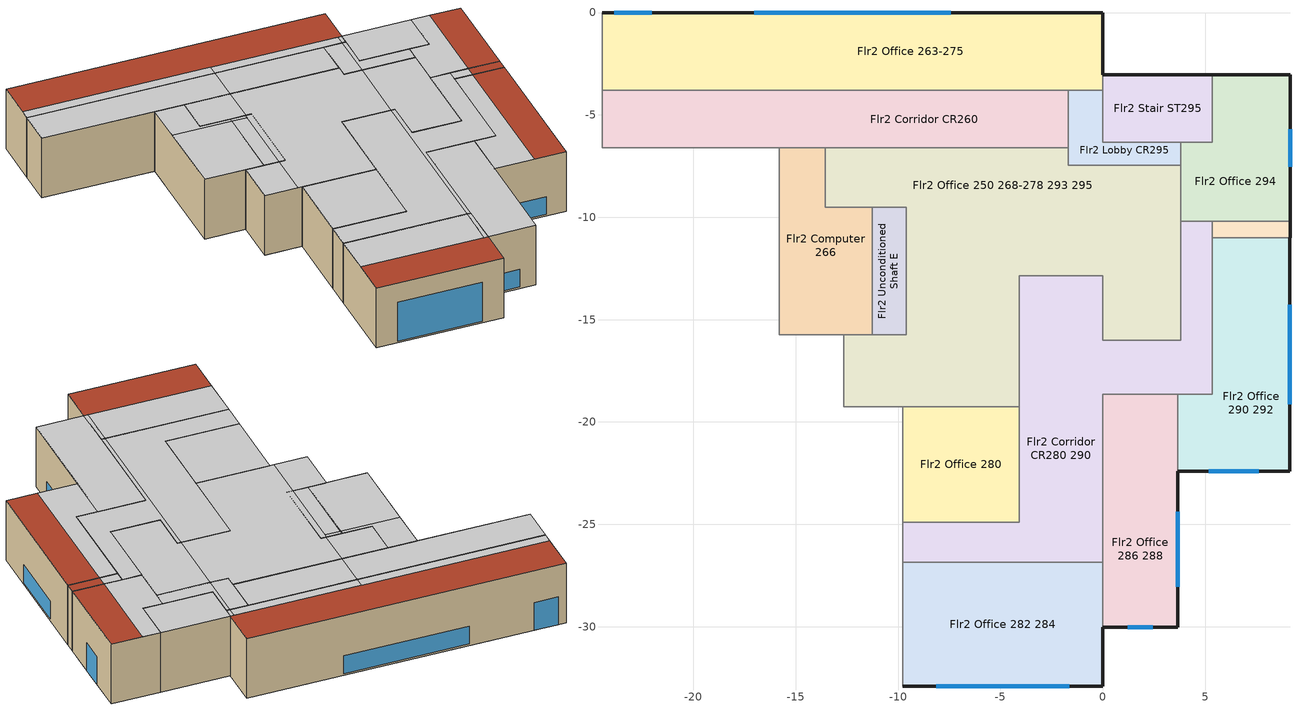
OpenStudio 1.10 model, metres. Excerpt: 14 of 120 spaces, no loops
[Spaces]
Flr2 Office 282 284
 floor to Flr1 Dining 150: 0,-26.85 0,-32.92 -9.77,-32.92 -9.77,-26.85 z5.18
 wall outside: -9.77,-32.92 0,-32.92 0,-30.02 z5.18:10.31
 wall to Flr2 Corridor CR280 290: 0,-26.85 -9.77,-26.85 z5.18:10.31
 wall to Flr2 Office 286 288: 0,-30.02 0,-26.85 z5.18:10.31
 wall to Flr2 Lounge Perimeter 250CD: -9.77,-26.85 -9.77,-32.92 z5.18:10.31
 window: -8.14,-32.92 -1.64,-32.92 z5.33:8.69
 ceiling to Flr3 Unconditioned E: 0,-30.02 0,-26.85 -0.28,-26.85 -0.28,-30.02 z10.31
 ceiling to Flr3 MechRoom E: -0.28,-30.02 -0.28,-26.85 -9.77,-26.85 -9.77,-30.02 z10.31
 roof outside: 0,-32.92 0,-30.02 -9.77,-30.02 -9.77,-32.92 z10.31
Flr2 Office 286 288
 floor to Flr1 Hydrotherapy 186: 3.66,-18.64 3.66,-22.4 0,-22.4 0,-18.64 z5.18
 floor to Flr1 Storage 180: 3.66,-22.4 3.66,-30.02 0,-30.02 0,-22.4 z5.18
 wall outside: 0,-30.02 3.66,-30.02 3.66,-22.4 z5.18:10.31
 wall to Flr2 Corridor CR280 290: 3.66,-18.64 0,-18.64 0,-26.85 z5.18:10.31
 wall to Flr2 Office 290 292: 3.66,-22.4 3.66,-18.64 z5.18:10.31
 window: 1.22,-30.02 2.44,-30.02 / 3.66,-28.04 3.66,-24.38 z5.33:6.86
 ceiling to Flr3 Unconditioned E: 3.66,-30.02 3.66,-18.64 0,-18.64 0,-30.02 z10.31
Flr2 Corridor CR280 290
 floor to Flr1 Hydrotherapy 186: 5.33,-15.74 5.33,-18.64 0,-18.64 0,-16 3.81,-16 3.81,-15.74 z5.18
 floor to Flr1 Dining 150: 0,-15.74 0,-26.85 -9.77,-26.85 -9.77,-24.9 -4.09,-24.9 -4.09,-15.74 z5.18
 floor to Flr1 Storage 181: 0,-12.86 0,-15.74 -4.09,-15.74 -4.09,-12.86 z5.18
 floor to Flr1 Treatment 170 177A 185: 5.33,-10.18 5.33,-15.74 3.81,-15.74 3.81,-10.18 z5.18
 wall to Flr2 Office 290 292: 3.66,-18.64 5.33,-18.64 5.33,-11.01 z5.18:10.31
 wall to Flr2 Lounge Core 250CD: -9.77,-24.9 -9.77,-26.85 z5.18:10.31
 wall to Flr2 Office 280: -4.09,-19.25 -4.09,-24.9 -9.77,-24.9 z5.18:10.31
 wall to Flr2 Office 250 268-278 293 295: 3.81,-10.18 3.81,-16 0,-16 0,-12.86 -4.09,-12.86 -4.09,-19.25 z5.18:10.31
 wall to Flr2 Office 294: 5.33,-10.18 3.81,-10.18 z5.18:10.31
 wall to Flr2 Unconditioned Shaft NE: 5.33,-11.01 5.33,-10.18 z5.18:10.31
 ceiling to Flr3 Unconditioned E: 0,-26.85 0,-18.64 5.33,-18.64 5.33,-10.18 3.81,-10.18 3.81,-16 0,-16 0,-12.86 -0.28,-12.86 -0.28,-26.85 z10.31
 ceiling to Flr3 MechRoom E: -0.28,-26.85 -0.28,-12.86 -4.09,-12.86 -4.09,-24.9 -9.77,-24.9 -9.77,-26.85 z10.31
Flr2 Office 280
 floor to Flr1 Dining 150: -4.09,-19.25 -4.09,-24.9 -9.77,-24.9 -9.77,-19.25 z5.18
 wall to Flr2 Office 250 268-278 293 295: -4.09,-19.25 -9.77,-19.25 z5.18:10.31
 wall to Flr2 Lounge Core 250CD: -9.77,-19.25 -9.77,-24.9 z5.18:10.31
 ceiling to Flr3 MechRoom E: -4.09,-24.9 -4.09,-19.25 -9.77,-19.25 -9.77,-24.9 z10.31
Flr2 Office 290 292
 floor to Flr1 Treatment 170 177A 185: 9.14,-11.01 9.14,-15.74 5.33,-15.74 5.33,-11.01 z5.18
 floor to Flr1 Hydrotherapy 186: 9.14,-15.74 9.14,-22.4 3.66,-22.4 3.66,-18.64 5.33,-18.64 5.33,-15.74 z5.18
 wall outside: 3.66,-22.4 9.14,-22.4 9.14,-11.01 z5.18:10.31
 wall to Flr2 Unconditioned Shaft NE: 9.14,-11.01 5.33,-11.01 z5.18:10.31
 window: 5.18,-22.4 7.62,-22.4 / 9.14,-19.14 9.14,-14.27 z5.33:6.86
 ceiling to Flr3 Unconditioned E: 6.75,-22.4 6.75,-11.01 5.33,-11.01 5.33,-18.64 3.66,-18.64 3.66,-22.4 z10.31
 roof outside: 9.14,-22.4 9.14,-11.01 6.75,-11.01 6.75,-22.4 z10.31
Flr2 Office 250 268-278 293 295
 floor to Flr1 Restroom RRW153: -12.62,-15.74 -12.62,-19.25 -12.65,-19.25 -12.65,-15.74 z5.18
 floor to Flr1 Restroom RR176 178: -4.36,-9.51 -4.36,-15.74 -9.61,-15.74 -9.61,-9.51 z5.18
 floor to Flr1 Hydrotherapy 186: 3.81,-15.74 3.81,-16 0,-16 0,-15.74 z5.18
 floor to Flr1 Storage 150F: -9.61,-15.74 -9.61,-19.25 -12.62,-19.25 -12.62,-15.74 z5.18
 floor to Flr1 Treatment 170 177A 185: -1.68,-6.61 -1.68,-7.47 3.81,-7.47 3.81,-15.74 0,-15.74 0,-9.51 -13.56,-9.51 -13.56,-6.61 z5.18
 floor to Flr1 Dining 150: -4.09,-15.74 -4.09,-19.25 -9.61,-19.25 -9.61,-15.74 z5.18
 floor to Flr1 Storage 181: 0,-12.28 0,-12.86 -4.09,-12.86 -4.09,-15.74 -4.36,-15.74 -4.36,-12.28 z5.18
 floor to Flr1 Office 178: 0,-9.51 0,-12.28 -4.36,-12.28 -4.36,-9.51 z5.18
 wall to Flr2 Unconditioned Shaft E: -11.26,-9.51 -9.61,-9.51 -9.61,-15.74 -11.26,-15.74 z5.18:10.31
 wall to Flr2 Computer 266: -13.56,-6.61 -13.56,-9.51 -11.26,-9.51 / -11.26,-15.74 -12.65,-15.74 z5.18:10.31
 wall to Flr2 Corridor CR260: -1.68,-6.61 -13.56,-6.61 z5.18:10.31
 wall to Flr2 Lobby CR295: 3.81,-7.47 -1.68,-7.47 -1.68,-6.61 z5.18:10.31
 wall to Flr2 Office 294: 3.81,-10.18 3.81,-7.47 z5.18:10.31
 wall to Flr2 Lounge Core 250CD: -12.65,-19.25 -9.77,-19.25 z5.18:10.31
 wall to Flr1 Lobby 155 ST155 255 ST255: -12.65,-15.74 -12.65,-19.25 z5.18:10.31
 ceiling to Flr3 Unconditioned E: 3.81,-16 3.81,-7.47 -0.28,-7.47 -0.28,-12.86 0,-12.86 0,-16 z10.31
 ceiling to Flr3 Unconditioned N: -10.06,-9.51 -10.06,-6.61 -13.56,-6.61 -13.56,-9.51 z10.31
 ceiling to Flr3 MechRoom E: -4.09,-19.25 -4.09,-12.86 -0.28,-12.86 -0.28,-7.47 -1.68,-7.47 -1.68,-6.61 -10.06,-6.61 -10.06,-19.25 z10.31
 ceiling to Flr3 MechRoom Core: -10.06,-19.25 -10.06,-15.74 -12.65,-15.74 -12.65,-19.25 z10.31
Flr2 Computer 266
 floor to Flr1 Stair ST165: -11.26,-9.51 -11.26,-15.74 -12.62,-15.74 -12.62,-12.54 -15.8,-12.54 -15.8,-9.51 z5.18
 floor to Flr1 Lobby 155 ST155 255 ST255: -15.76,-6.61 -15.76,-9.51 -15.8,-9.51 -15.8,-6.61 z5.18
 floor to Flr1 Treatment 170 177A 185: -13.56,-6.61 -13.56,-9.51 -15.76,-9.51 -15.76,-6.61 z5.18
 floor to Flr1 Restroom RRW153: -12.62,-12.54 -12.62,-15.74 -15.8,-15.74 -15.8,-12.54 z5.18
 wall to Flr1 Lobby 155 ST155 255 ST255: -15.8,-6.61 -15.8,-15.74 -12.65,-15.74 z5.18:10.31
 wall to Flr2 Corridor CR260: -13.56,-6.61 -15.8,-6.61 z5.18:10.31
 wall to Flr2 Unconditioned Shaft E: -11.26,-15.74 -11.26,-9.51 z5.18:10.31
 ceiling to Flr3 MechRoom Core: -11.26,-15.74 -11.26,-9.81 -15.8,-9.81 -15.8,-15.74 z10.31
 ceiling to Flr3 Unconditioned N: -11.26,-9.81 -11.26,-9.51 -13.56,-9.51 -13.56,-6.61 -15.8,-6.61 -15.8,-9.81 z10.31
Flr2 Unconditioned Shaft E
 floor to Flr1 Unconditioned Shaft E: -9.61,-9.51 -9.61,-15.74 -11.26,-15.74 -11.26,-9.51 z5.18
 ceiling to Flr3 MechRoom Core: -10.06,-15.74 -10.06,-9.81 -11.26,-9.81 -11.26,-15.74 z10.31
 ceiling to Flr3 MechRoom E: -9.61,-15.74 -9.61,-9.51 -10.06,-9.51 -10.06,-15.74 z10.31
 ceiling to Flr3 Unconditioned N: -10.06,-9.81 -10.06,-9.51 -11.26,-9.51 -11.26,-9.81 z10.31
Flr2 Unconditioned Shaft NE
 floor to Flr1 Treatment 170 177A 185: 9.14,-10.18 9.14,-11.01 5.33,-11.01 5.33,-10.18 z5.18
 wall outside: 9.14,-11.01 9.14,-10.18 z5.18:10.31
 wall to Flr2 Office 294: 9.14,-10.18 5.33,-10.18 z5.18:10.31
 ceiling to Flr3 Unconditioned E: 6.75,-11.01 6.75,-10.18 5.33,-10.18 5.33,-11.01 z10.31
 roof outside: 9.14,-11.01 9.14,-10.18 6.75,-10.18 6.75,-11.01 z10.31
Flr2 Office 294
 floor to Flr1 Break 189: 9.14,-3.05 9.14,-6.32 5.35,-6.32 5.35,-3.05 z5.18
 floor to Flr1 Treatment 170 177A 185: 9.14,-6.32 9.14,-10.18 3.81,-10.18 3.81,-6.32 z5.18
 wall outside: 9.14,-10.18 9.14,-3.05 5.35,-3.05 z5.18:10.31
 wall to Flr2 Lobby CR295: 3.81,-6.32 3.81,-7.47 z5.18:10.31
 wall to Flr2 Stair ST295: 5.35,-3.05 5.35,-6.32 3.81,-6.32 z5.18:10.31
 window: 9.14,-7.53 9.14,-5.7 z5.18:7.57
 ceiling to Flr3 Unconditioned E: 6.75,-10.18 6.75,-3.05 5.35,-3.05 5.35,-6.32 3.81,-6.32 3.81,-10.18 z10.31
 roof outside: 9.14,-10.18 9.14,-3.05 6.75,-3.05 6.75,-10.18 z10.31
Flr2 Lobby CR295
 floor to Flr1 Treatment 170 177A 185: 0,-3.81 0,-6.32 3.81,-6.32 3.81,-7.47 -1.68,-7.47 -1.68,-3.81 z5.18
 wall to Flr2 Stair ST295: 3.81,-6.32 0,-6.32 0,-3.81 z5.18:10.31
 wall to Flr2 Corridor CR260: -1.68,-3.81 -1.68,-6.61 z5.18:10.31
 wall to Flr2 Office 263-275: 0,-3.81 -1.68,-3.81 z5.18:10.31
 ceiling to Flr3 Unconditioned E: 3.81,-7.47 3.81,-6.32 0,-6.32 0,-3.81 -0.28,-3.81 -0.28,-7.47 z10.31
 ceiling to Flr3 MechRoom E: -0.28,-7.47 -0.28,-3.81 -1.68,-3.81 -1.68,-7.47 z10.31
Flr2 Corridor CR260
 floor to Flr1 Treatment 171: -15.76,-3.81 -15.76,-6.61 -18.81,-6.61 -18.81,-3.81 z5.18
 floor to Flr1 Treatment 170 177A 185: -1.68,-3.81 -1.68,-6.61 -15.76,-6.61 -15.76,-3.81 z5.18
 floor to Flr1 Lobby 155 ST155 255 ST255: -18.81,-3.81 -18.81,-6.61 -24.46,-6.61 -24.46,-3.81 z5.18
 wall to Flr2 Office 263-275: -1.68,-3.81 -24.46,-3.81 z5.18:10.31
 wall to Flr1 Lobby 155 ST155 255 ST255: -24.46,-6.61 -15.8,-6.61 z5.18:10.31
 wall to Flr2 Conference 261: -24.46,-3.81 -24.46,-6.61 z5.18:10.31
 ceiling to Flr3 MechRoom E: -1.68,-6.61 -1.68,-3.81 -10.06,-3.81 -10.06,-6.61 z10.31
 ceiling to Flr3 Unconditioned N: -10.06,-6.61 -10.06,-3.81 -24.46,-3.81 -24.46,-6.61 z10.31
Flr2 Stair ST295
 floor to Flr1 Stair ST195: 5.35,-3.05 5.35,-6.32 0,-6.32 0,-3.05 z5.18
 wall outside: 5.35,-3.05 0,-3.05 z5.18:10.31
 wall to Flr2 Office 263-275: 0,-3.05 0,-3.81 z5.18:10.31
 ceiling to Flr3 Unconditioned E: 5.35,-6.32 5.35,-3.05 0,-3.05 0,-6.32 z10.31
Flr2 Office 263-275
 floor to Flr1 Lobby 155 ST155 255 ST255: -18.81,0 -18.81,-3.81 -21.8,-3.81 -21.8,0 z5.18
 floor to Flr1 Office 173 175 177 179: 0,0 0,-3.81 -18.81,-3.81 -18.81,0 z5.18
 floor to Flr1 Vestibule 156: -21.8,0 -21.8,-3.81 -24.46,-3.81 -24.46,0 z5.18
 floor to Flr1 Treatment 170 177A 185: -9.54,-1.85 -9.54,-3.81 -11.5,-3.81 -11.5,-1.85 z5.18
 wall outside: 0,-3.05 0,0 -24.46,0 z5.18:10.31
 wall to Flr2 Conference 261: -24.46,0 -24.46,-3.81 z5.18:10.31
 window: -7.43,0 -17.03,0 z5.33:6.86; -22.03,0 -23.86,0 z5.18:7.57
 ceiling to Flr3 Unconditioned N: -10.06,-3.81 -10.06,-3.05 -24.46,-3.05 -24.46,-3.81 z10.31
 ceiling to Flr3 Unconditioned E: 0,-3.81 0,-3.05 -0.28,-3.05 -0.28,-3.81 z10.31
 ceiling to Flr3 MechRoom E: -0.28,-3.81 -0.28,-3.05 -10.06,-3.05 -10.06,-3.81 z10.31
 roof outside: 0,-3.05 0,0 -24.46,0 -24.46,-3.05 z10.31
[Building]
Dal_Ward: North Axis {deg}=0; Default Construction Set=CU Dal Ward Existing Constructions
[ClimateZones]
Climate Zone Institution Name 1=ASHRAE; Climate Zone Document Name 1=ANSI/ASHRAE Standard 169; Climate Zone Document Year 1=2006; Climate Zone Institution Name 2=CEC; Climate Zone Document Name 2=California Climate Zone Descriptions; Climate Zone Document Year 2=1995
[Site]
Broomfield Jeffco  Boulder   S: Latitude {deg}=40.13; Longitude {deg}=-105.24; Time Zone {hr}=-7; Elevation {m}=1689
[SizingPeriod:DesignDay] Daily Dry-Bulb Temperature Range {deltaC}=15.2; Barometric Pressure {Pa}=83011; Wind Speed {m/s}=4.2; Wind Direction {deg}=80; Sky Clearness=0; Rain Indicator=0; Snow Indicator=0; Day of Month=21; Month=7; Day Type=SummerDesignDay; Daylight Saving Time Indicator=0; Dry-Bulb Temperature Range Modifier Type=DefaultMultipliers; Solar Model Indicator=ASHRAETau; ASHRAE Taub=0.424; ASHRAE Taud=2.012
Name | Maximum Dry-Bulb Temperature {C} | Humidity Indicating Conditions at Maximum Dry-Bulb {BasedOnField A3} | Humidity Indicating Type
Denver Intl Ap Ann Clg .4% Condns DB=>MWB | 34.6 | 15.7 | Wetbulb
Denver Intl Ap Ann Clg .4% Condns WB=>MDB | 27.3 | 18.3 | Wetbulb
Denver Intl Ap Ann Clg .4% Condns Enth=>MDB | 27 | 58300 | Enthalpy
Denver Intl Ap Ann Clg .4% Condns DP=>MDB | 19.9 | 16 | Dewpoint
[Construction]
ExtSlabCarpet 4in ClimateZone 1-8: MAT-CC05 4 HW CONCRETE, CP02 CARPET PAD
Interior Floor: F16 Acoustic tile, F05 Ceiling air space resistance, M11 100mm lightweight concrete
Interior Wall: G01a 19mm gypsum board, F04 Wall air space resistance, G01a 19mm gypsum board
Interior Ceiling: M11 100mm lightweight concrete, F05 Ceiling air space resistance, F16 Acoustic tile
Interior Window: Clear 3mm
Interior Door; Interior Partition: G05 25mm wood
Dal Ward Existing Roof: Clay Roof Tile - Lightweight Concrete - 1 in. - 80 lb/ft3, Metal Decking, Steel Roof Joists with R-30 Batt Insulation, Gypsum Board - 5/8 in.
Dal Ward Existing Exterior Wall: Sandstone - 4 in. - 120 lb/ft3, Gypsum Board - 5/8 in., Extruded Polystyrene Insulation Board - 1 in., Steel-Framed - 8 in. Studs - 16 in. OC - R-19 Cavity Insulation, Gypsum Board - 5/8 in.
Dal Ward Existing Glazing - U-0.55/SHGC-0.35/VLT-0.44: Dal Ward Existing Glazing - U-0.55/SHGC-0.35/VLT-0.44
Dal Ward Existing Glazing - U-0.55/SHGC-0.55/VLT-0.70: Dal Ward Existing Glazing - U-0.55/SHGC-0.55/VLT-0.70
Dal Ward Existing Glazing - U-0.80/SHGC-0.55/VLT-0.70: Dal Ward Existing Glazing - U-0.80/SHGC-0.55/VLT-0.70
[Material]
Name | Roughness | Thickness {m} | Conductivity {W/m-K} | Density {kg/m3} | Specific Heat {J/kg-K} | Thermal Absorptance | Solar Absorptance | Visible Absorptance
MAT-CC05 4 HW CONCRETE | Rough | 0.1016 | 1.311 | 2240 | 836.8 | 0.9 | 0.85 | 0.85
Metal Decking | MediumSmooth | 0.0015 | 45.006 | 7680 | 418.4 | 0.9 | 0.6 | 0.6
F16 Acoustic tile | MediumSmooth | 0.0191 | 0.06 | 368 | 590 | 0.9 | 0.3 | 0.3
M11 100mm lightweight concrete | MediumRough | 0.1016 | 0.53 | 1280 | 840 | 0.9 | 0.5 | 0.5
G01a 19mm gypsum board | MediumSmooth | 0.019 | 0.16 | 800 | 1090 | 0.9 | 0.4 | 0.4
G05 25mm wood | MediumSmooth | 0.0254 | 0.15 | 608 | 1630 | 0.9 | 0.5 | 0.5
Clay Roof Tile - Lightweight Concrete - 1 in. - 80 lb/ft3 | MediumRough | 0.0254 | 0.53 | 1281.48 | 840
Gypsum Board - 5/8 in. | MediumSmooth | 0.015875 | 0.16 | 800 | 1090
Sandstone - 4 in. - 120 lb/ft3 | MediumRough | 0.1016 | 1.9 | 1922.22 | 790
Steel-Framed - 8 in. Studs - 16 in. OC - R-19 Cavity Insulation | Smooth | 0.2032 | 0.192299 | 69.5201 | 628.02
[Material:NoMass]
CP02 CARPET PAD: Roughness=Smooth; Thermal Resistance {m2-K/W}=0.1; Thermal Absorptance=0.9; Solar Absorptance=0.8; Visible Absorptance=0.8
[Material:AirGap]
Name | Thermal Resistance {m2-K/W}
F05 Ceiling air space resistance | 0.18
F04 Wall air space resistance | 0.15
Extruded Polystyrene Insulation Board - 1 in. | 0.880551
Steel Roof Joists with R-30 Batt Insulation | 2.64165
[WindowMaterial:Glazing]
Clear 3mm: Optical Data Type=SpectralAverage; Thickness {m}=0.003; Solar Transmittance at Normal Incidence=0.837; Front Side Solar Reflectance at Normal Incidence=0.075; Back Side Solar Reflectance at Normal Incidence=0; Visible Transmittance at Normal Incidence=0.898; Front Side Visible Reflectance at Normal Incidence=0.081; Back Side Visible Reflectance at Normal Incidence=0; Infrared Transmittance at Normal Incidence=0; Front Side Infrared Hemispherical Emissivity=0.84; Back Side Infrared Hemispherical Emissivity=0.84; Conductivity {W/m-K}=0.9; Dirt Correction Factor for Solar and Visible Transmittance=1; Solar Diffusing=No
[DefaultConstructionSet]
CU Dal Ward Existing Constructions: Default Exterior Surface Constructions=Default Surface Constructions 13; Default Interior Surface Constructions=Default Surface Constructions 14; Default Ground Contact Surface Constructions=Default Surface Constructions 15; Default Exterior SubSurface Constructions=Default Sub Surface Constructions 9; Default Interior SubSurface Constructions=Default Sub Surface Constructions 10; Interior Partition Construction=Interior Partition
[DefaultSurfaceConstructions]
Name | Floor Construction | Wall Construction | Roof Ceiling Construction
Default Surface Constructions 13 | ExtSlabCarpet 4in ClimateZone 1-8 | Dal Ward Existing Exterior Wall | Dal Ward Existing Roof
Default Surface Constructions 14 | Interior Floor | Interior Wall | Interior Ceiling
Default Surface Constructions 15 | ExtSlabCarpet 4in ClimateZone 1-8 | ExtSlabCarpet 4in ClimateZone 1-8 | ExtSlabCarpet 4in ClimateZone 1-8
[DefaultSubSurfaceConstructions]
Name | Fixed Window Construction | Operable Window Construction | Glass Door Construction | Tubular Daylight Dome Construction | Tubular Daylight Diffuser Construction | Door Construction
Default Sub Surface Constructions 9 | Dal Ward Existing Glazing - U-0.55/SHGC-0.55/VLT-0.70 | Dal Ward Existing Glazing - U-0.55/SHGC-0.35/VLT-0.44 | Dal Ward Existing Glazing - U-0.80/SHGC-0.55/VLT-0.70 | Interior Window | Interior Window
Default Sub Surface Constructions 10 | Interior Window | Interior Window |  |  |  | Interior Door
[WindowMaterial:SimpleGlazingSystem]
Name | U-Factor {W/m2-K} | Solar Heat Gain Coefficient | Visible Transmittance
Dal Ward Existing Glazing - U-0.80/SHGC-0.55/VLT-0.70 | 4.54261 | 0.55 | 0.7
Dal Ward Existing Glazing - U-0.55/SHGC-0.35/VLT-0.44 | 3.12304 | 0.35 | 0.44
Dal Ward Existing Glazing - U-0.55/SHGC-0.55/VLT-0.70 | 3.12304 | 0.55 | 0.7
[BuildingStory]
Flr2: Nominal Z Coordinate {m}=0; Nominal Floor to Floor Height {m}=5.1308
[Space] Building Story=Flr2
Name | Space Type | Thermal Zone
Flr2 Office 282 284 | 90.1-2007 - Dal_Ward - ClosedOffice - AHU-1 | Flr2 Office 282 284
Flr2 Office 286 288 | 90.1-2007 - Dal_Ward - ClosedOffice - AHU-1 | Flr2 Office Perimeter SE
Flr2 Corridor CR280 290 | 90.1-2007 - Dal_Ward - Corridor - AHU-1 - ExistingLPD | Flr2 Office Core E
Flr2 Office 280 | 90.1-2007 - Dal_Ward - ClosedOffice - AHU-1 | Flr2 Office 280
Flr2 Office 290 292 | 90.1-2007 - Dal_Ward - ClosedOffice - AHU-1 - ExistingLPD | Flr2 Office Perimeter E
Flr2 Office 250 268-278 293 295 | 90.1-2007 - Dal_Ward - ClosedOffice - AHU-1 - ExistingLPD | Flr2 Office Core E
Flr2 Computer 266 | 90.1-2007 - Dal_Ward - Computer - AHU-1 - ExistingLPD | Flr2 Computer 266
Flr2 Unconditioned Shaft E |  | Flr2 Unconditioned Shaft E
Flr2 Unconditioned Shaft NE |  | Flr2 Unconditioned Shaft NE
Flr2 Office 294 | 90.1-2007 - Dal_Ward - ClosedOffice - AHU-1 | Flr2 Office Perimeter E
Flr2 Lobby CR295 | 90.1-2007 - Dal_Ward - Lobby - AHU-1 | Flr2 Office Perimeter NE
Flr2 Corridor CR260 | 90.1-2007 - Dal_Ward - Corridor - AHU-1 - ExistingLPD | Flr2 Office Perimeter NE
Flr2 Stair ST295 | 90.1-2007 - Dal_Ward - Stair - AHU-1 - ExistingLPD | Flr2 Office Perimeter NE
Flr2 Office 263-275 | 90.1-2007 - Dal_Ward - ClosedOffice - AHU-1 - ExistingLPD | Flr2 Office Perimeter NE
[ThermalZone] Use Ideal Air Loads=No
Name | Thermostat
Flr2 Office Perimeter NE | Flr2 Office Perimeter NE Thermostat
Flr2 Office Perimeter E | Flr2 Office Perimeter E Thermostat
Flr2 Office Core E | Flr2 Office Core E Thermostat
Flr2 Unconditioned Shaft E; Flr2 Unconditioned Shaft NE
Flr2 Office 280 | Flr2 Office 280 Thermostat
Flr2 Computer 266 | Flr2 Computer 266 Thermostat
Flr2 Office Perimeter SE | Flr2 Office Perimeter SE Thermostat
Flr2 Office 282 284 | Flr2 Office 282 284 Thermostat
[Sizing:Zone] Zone Cooling Design Supply Air Temperature {C}=14; Zone Heating Design Supply Air Temperature {C}=40; Zone Cooling Design Supply Air Humidity Ratio {kg-H2O/kg-air}=0.0085; Zone Heating Design Supply Air Humidity Ratio {kg-H2O/kg-air}=0.008; Cooling Design Air Flow Method=DesignDay; Heating Design Air Flow Method=DesignDay
Flr2 Unconditioned Shaft E; Flr2 Unconditioned Shaft NE
[People:Definition] Number of People Calculation Method=People/Area; Fraction Radiant=0.3
Name | People per Space Floor Area {person/m2}
90.1-2007 - Office - ClosedOffice People Definition | 0.0511286
90.1-2007 - SecSchl - Classroom People Definition | 0.249938
90.1-2007 - Office - Corridor People Definition | 0.0107639
[ElectricEquipment:Definition] Design Level Calculation Method=Watts/Area
Name | Watts per Space Floor Area {W/m2}
90.1-2007 - CU Office - ClosedOffice Electric Equipment Definition | 10.7639
90.1-2007 - CU - Computer Electric Equipment Definition | 43.0556
90.1-2007 - Noresco - Corridor Electric Equipment Definition | 0
[DefaultScheduleSet] People Activity Level Schedule=Dal_Ward Activity Schedule; Infiltration Schedule=Dal_Ward Infiltration Schedule
Name | Number of People Schedule | Lighting Schedule | Electric Equipment Schedule | Gas Equipment Schedule
90.1-2007 - Dal_Ward - Corridor Schedule Set | Dal_Ward Corridor Occupancy Schedule | Dal_Ward Corridor Lighting Schedule | Dal_Ward Corridor Equipment Schedule | Dal_Ward Corridor Equipment Schedule
90.1-2007 - Dal_Ward - Stair Schedule Set | Dal_Ward Stair Occupancy Schedule | Dal_Ward Stair Lighting Schedule | Dal_Ward Stair Equipment Schedule | Dal_Ward Stair Equipment Schedule
90.1-2007 - Dal_Ward - Lobby Schedule Set | Dal_Ward Lobby Occupancy Schedule | Dal_Ward Lobby Lighting Schedule | Dal_Ward Lobby Equipment Schedule | Dal_Ward Lobby Equipment Schedule
90.1-2007 - Dal_Ward - ClosedOffice Schedule Set | Dal_Ward ClosedOffice Occupancy Schedule | Dal_Ward ClosedOffice Lighting Schedule | Dal_Ward ClosedOffice Equipment Schedule | Dal_Ward ClosedOffice Equipment Schedule
90.1-2007 - Dal_Ward - Computer Schedule Set | Dal_Ward Computer Occupancy Schedule | Dal_Ward Computer Lighting Schedule | Dal_Ward Computer Equipment Schedule | Dal_Ward Computer Equipment Schedule
[SpaceType]
Name | Default Schedule Set | Design Specification Outdoor Air Object | Standards Building Type | Standards Space Type
90.1-2007 - Dal_Ward - ClosedOffice - AHU-1; 90.1-2007 - Dal_Ward - ClosedOffice - AHU-1 - ExistingLPD | 90.1-2007 - Dal_Ward - ClosedOffice Schedule Set | 90.1-2007 - CU - ClosedOffice Ventilation - AHU-1 | Office | ClosedOffice
90.1-2007 - Dal_Ward - Lobby - AHU-1 | 90.1-2007 - Dal_Ward - Lobby Schedule Set | 90.1-2007 - Office - Corridor Ventilation - AHU-1 1 | Office | Lobby
90.1-2007 - Dal_Ward - Stair - AHU-1 - ExistingLPD | 90.1-2007 - Dal_Ward - Stair Schedule Set | 90.1-2007 - Office - Stair Ventilation - AHU-1 | Office | Stair
90.1-2007 - Dal_Ward - Corridor - AHU-1 - ExistingLPD | 90.1-2007 - Dal_Ward - Corridor Schedule Set | 90.1-2007 - Office - Corridor Ventilation - AHU-1 | Office | Corridor
90.1-2007 - Dal_Ward - Computer - AHU-1 - ExistingLPD | 90.1-2007 - Dal_Ward - Computer Schedule Set | 90.1-2007 - CU - Classroom Ventilation - AHU-1 | SecondarySchool | Classroom
[People]
Name | People Definition | Space or SpaceType
90.1-2007 - Office - ClosedOffice People 2 | 90.1-2007 - Office - ClosedOffice People Definition | 90.1-2007 - Dal_Ward - ClosedOffice - AHU-1
90.1-2007 - Office - Corridor People 8 | 90.1-2007 - Office - Corridor People Definition | 90.1-2007 - Dal_Ward - Lobby - AHU-1
90.1-2007 - Office - ClosedOffice People 3 | 90.1-2007 - Office - ClosedOffice People Definition | 90.1-2007 - Dal_Ward - ClosedOffice - AHU-1 - ExistingLPD
90.1-2007 - Office - Corridor People 13 | 90.1-2007 - Office - Corridor People Definition | 90.1-2007 - Dal_Ward - Corridor - AHU-1 - ExistingLPD
90.1-2007 - SecSchl - Classroom People 5 | 90.1-2007 - SecSchl - Classroom People Definition | 90.1-2007 - Dal_Ward - Computer - AHU-1 - ExistingLPD
[Lights]
Name | Lights Definition | Space or SpaceType
90.1-2007 - Office - ClosedOffice Lights 2 | 90.1-2007 - Dal_Ward - ClosedOffice - AHU-1 AppG ALC Lights Definition | 90.1-2007 - Dal_Ward - ClosedOffice - AHU-1
90.1-2007 - Office - Corridor Lights 8 | 90.1-2007 - Dal_Ward - Lobby - AHU-1 AppG ALC Lights Definition | 90.1-2007 - Dal_Ward - Lobby - AHU-1
90.1-2007 - Office - Stair Lights 5 | 90.1-2007 - Office - Stair Lights Definition - Existing | 90.1-2007 - Dal_Ward - Stair - AHU-1 - ExistingLPD
90.1-2007 - Office - ClosedOffice Lights 3 | 90.1-2007 - Dal_Ward - ClosedOffice - AHU-1 - ExistingLPD AppG ALC Lights Definition | 90.1-2007 - Dal_Ward - ClosedOffice - AHU-1 - ExistingLPD
90.1-2007 - Office - Corridor Lights 13 | 90.1-2007 - Office - Corridor Lights Definition - Proposed | 90.1-2007 - Dal_Ward - Corridor - AHU-1 - ExistingLPD
90.1-2007 - SecSchl - Classroom Lights 5 | 90.1-2007 - SecSchl - Classroom Lights Definition - Computer - Existing | 90.1-2007 - Dal_Ward - Computer - AHU-1 - ExistingLPD
[ElectricEquipment]
Name | Electric Equipment Definition | Space or SpaceType
90.1-2007 - Office - ClosedOffice Electric Equipment 2 | 90.1-2007 - CU Office - ClosedOffice Electric Equipment Definition | 90.1-2007 - Dal_Ward - ClosedOffice - AHU-1
90.1-2007 - Office - Corridor Electric Equipment 8 | 90.1-2007 - Noresco - Corridor Electric Equipment Definition | 90.1-2007 - Dal_Ward - Lobby - AHU-1
90.1-2007 - Office - ClosedOffice Electric Equipment 3 | 90.1-2007 - CU Office - ClosedOffice Electric Equipment Definition | 90.1-2007 - Dal_Ward - ClosedOffice - AHU-1 - ExistingLPD
90.1-2007 - Office - Corridor Electric Equipment 13 | 90.1-2007 - Noresco - Corridor Electric Equipment Definition | 90.1-2007 - Dal_Ward - Corridor - AHU-1 - ExistingLPD
90.1-2007 - SecSchl - Classroom Electric Equipment 5 | 90.1-2007 - CU - Computer Electric Equipment Definition | 90.1-2007 - Dal_Ward - Computer - AHU-1 - ExistingLPD
[SpaceInfiltration:DesignFlowRate] Design Flow Rate Calculation Method=Flow/ExteriorArea; Flow per Exterior Surface Area {m3/s-m2}=0.000226568
90.1-2007 - Office - ClosedOffice Infiltration 2: Space or SpaceType=90.1-2007 - Dal_Ward - ClosedOffice - AHU-1
90.1-2007 - Office - Lobby Infiltration 2: Space or SpaceType=90.1-2007 - Dal_Ward - Lobby - AHU-1
90.1-2007 - Office - Stair Infiltration 5: Space or SpaceType=90.1-2007 - Dal_Ward - Stair - AHU-1 - ExistingLPD
90.1-2007 - Office - ClosedOffice Infiltration 3: Space or SpaceType=90.1-2007 - Dal_Ward - ClosedOffice - AHU-1 - ExistingLPD
90.1-2007 - Office - Corridor Infiltration 5: Space or SpaceType=90.1-2007 - Dal_Ward - Corridor - AHU-1 - ExistingLPD; Air Changes per Hour {1/hr}=0; Constant Term Coefficient=1
90.1-2007 - SecSchl - Classroom Infiltration 5: Space or SpaceType=90.1-2007 - Dal_Ward - Computer - AHU-1 - ExistingLPD
[DesignSpecification:OutdoorAir] Outdoor Air Method=Sum
Name | Outdoor Air Flow per Person {m3/s-person} | Outdoor Air Flow per Floor Area {m3/s-m2}
90.1-2007 - CU - ClosedOffice Ventilation - AHU-1 | 0.00412828 | 0.000533238
90.1-2007 - Office - Corridor Ventilation - AHU-1; 90.1-2007 - Office - Stair Ventilation - AHU-1; 90.1-2007 - Office - Corridor Ventilation - AHU-1 1 |  | 0.000533238
90.1-2007 - CU - Classroom Ventilation - AHU-1 | 0.00825657 | 0.00106648
[Exterior:Lights:Definition]
Dal_Ward Exterior Lights Definition: Design Level {W}=1568
[Exterior:Lights]
Dal_Ward Exterior Lights: Exterior Lights Definition=Dal_Ward Exterior Lights Definition; Schedule=Always On Discrete; Control Option=AstronomicalClock
[Lights:Definition] Design Level Calculation Method=Watts/Area
Name | Watts per Space Floor Area {W/m2}
90.1-2007 - Office - Stair Lights Definition - Existing | 7.31946
90.1-2007 - Office - Corridor Lights Definition - Proposed | 5.81251
90.1-2007 - SecSchl - Classroom Lights Definition - Computer - Existing | 14.7466
90.1-2007 - Dal_Ward - ClosedOffice - AHU-1 - ExistingLPD AppG ALC Lights Definition | 15.8875
90.1-2007 - Dal_Ward - ClosedOffice - AHU-1 AppG ALC Lights Definition | 4.74688
90.1-2007 - Dal_Ward - Lobby - AHU-1 AppG ALC Lights Definition | 10.2688
[ThermostatSetpoint:DualSetpoint] Heating Setpoint Temperature Schedule=Dal_Ward Heating Setpoint Schedule; Cooling Setpoint Temperature Schedule=Dal_Ward Cooling Setpoint Schedule
Flr2 Office Perimeter E Thermostat; Flr2 Computer 266 Thermostat; Flr2 Office 282 284 Thermostat; Flr2 Office Perimeter NE Thermostat; Flr2 Office Perimeter SE Thermostat; Flr2 Office Core E Thermostat; Flr2 Office 280 Thermostat
[OtherEquipment:Definition] Design Level Calculation Method=EquipmentLevel
Name | Design Level {W}
Flr2 Office Perimeter E AHU Winter Design Day Load Definition | -1557.43
Flr2 Computer 266 AHU Winter Design Day Load Definition | -1221.16
Flr2 Office 282 284 AHU Winter Design Day Load Definition | -1793.4
Flr2 Office Perimeter NE AHU Winter Design Day Load Definition | -3380.32
Flr2 Office Perimeter SE AHU Winter Design Day Load Definition | -1666.76
Flr2 Office Core E AHU Winter Design Day Load Definition | -4601.49
Flr2 Office 280 AHU Winter Design Day Load Definition | -1254.59
[OtherEquipment]
Name | Other Equipment Definition | Space or SpaceType | Schedule
Flr2 Office Perimeter E AHU Winter Design Day Load | Flr2 Office Perimeter E AHU Winter Design Day Load Definition | Flr2 Office 290 292 | Dal_Ward Flr2 Office Perimeter E AHU Winter Design Day Load Schedule
Flr2 Computer 266 AHU Winter Design Day Load | Flr2 Computer 266 AHU Winter Design Day Load Definition | Flr2 Computer 266 | Dal_Ward Flr2 Computer 266 AHU Winter Design Day Load Schedule
Flr2 Office 282 284 AHU Winter Design Day Load | Flr2 Office 282 284 AHU Winter Design Day Load Definition | Flr2 Office 282 284 | Dal_Ward Flr2 Office 282 284 AHU Winter Design Day Load Schedule
Flr2 Office Perimeter NE AHU Winter Design Day Load | Flr2 Office Perimeter NE AHU Winter Design Day Load Definition | Flr2 Office 263-275 | Dal_Ward Flr2 Office Perimeter NE AHU Winter Design Day Load Schedule
Flr2 Office Perimeter SE AHU Winter Design Day Load | Flr2 Office Perimeter SE AHU Winter Design Day Load Definition | Flr2 Office 286 288 | Dal_Ward Flr2 Office Perimeter SE AHU Winter Design Day Load Schedule
Flr2 Office Core E AHU Winter Design Day Load | Flr2 Office Core E AHU Winter Design Day Load Definition | Flr2 Office 250 268-278 293 295 | Dal_Ward Flr2 Office Core E AHU Winter Design Day Load Schedule
Flr2 Office 280 AHU Winter Design Day Load | Flr2 Office 280 AHU Winter Design Day Load Definition | Flr2 Office 280 | Dal_Ward Flr2 Office 280 AHU Winter Design Day Load Schedule
[Schedule:Ruleset]
Name | Default Day Schedule | Summer Design Day Schedule | Winter Design Day Schedule
Dal_Ward Corridor Occupancy Schedule | Dal_Ward Corridor Occupancy Schedule Weekday | Dal_Ward Corridor Occupancy Schedule Summer Design Day | Dal_Ward Corridor Occupancy Schedule Winter Design Day
Dal_Ward Corridor Lighting Schedule | Dal_Ward Corridor Lighting Schedule Weekday | Dal_Ward Corridor Lighting Schedule Summer Design Day | Dal_Ward Corridor Lighting Schedule Winter Design Day
Dal_Ward Corridor Equipment Schedule | Dal_Ward Corridor Equipment Schedule AllDays | Dal_Ward Corridor Equipment Schedule Summer Design Day | Dal_Ward Corridor Equipment Schedule Winter Design Day
Dal_Ward Lobby Occupancy Schedule | Dal_Ward Lobby Occupancy Schedule Weekday | Dal_Ward Lobby Occupancy Schedule Summer Design Day | Dal_Ward Lobby Occupancy Schedule Winter Design Day
Dal_Ward Lobby Lighting Schedule | Dal_Ward Lobby Lighting Schedule Weekday | Dal_Ward Lobby Lighting Schedule Summer Design Day | Dal_Ward Lobby Lighting Schedule Winter Design Day
Dal_Ward Lobby Equipment Schedule | Dal_Ward Lobby Equipment Schedule AllDays | Dal_Ward Lobby Equipment Schedule Summer Design Day | Dal_Ward Lobby Equipment Schedule Winter Design Day
Dal_Ward Stair Occupancy Schedule | Dal_Ward Stair Occupancy Schedule Weekday | Dal_Ward Stair Occupancy Schedule Summer Design Day | Dal_Ward Stair Occupancy Schedule Winter Design Day
Dal_Ward Stair Lighting Schedule | Dal_Ward Stair Lighting Schedule AllDays | Dal_Ward Stair Lighting Schedule Summer Design Day | Dal_Ward Stair Lighting Schedule Winter Design Day
Dal_Ward Stair Equipment Schedule | Dal_Ward Stair Equipment Schedule AllDays | Dal_Ward Stair Equipment Schedule Summer Design Day | Dal_Ward Stair Equipment Schedule Winter Design Day
Dal_Ward Computer Occupancy Schedule | Dal_Ward Computer Occupancy Schedule Weekday | Dal_Ward Computer Occupancy Schedule Summer Design Day | Dal_Ward Computer Occupancy Schedule Winter Design Day
Dal_Ward Computer Lighting Schedule | Dal_Ward Computer Lighting Schedule Weekday | Dal_Ward Computer Lighting Schedule Summer Design Day | Dal_Ward Computer Lighting Schedule Winter Design Day
Dal_Ward Computer Equipment Schedule | Dal_Ward Computer Equipment Schedule Weekday | Dal_Ward Computer Equipment Schedule Summer Design Day | Dal_Ward Computer Equipment Schedule Winter Design Day
Dal_Ward ClosedOffice Occupancy Schedule | Dal_Ward ClosedOffice Occupancy Schedule Weekday | Dal_Ward ClosedOffice Occupancy Schedule Summer Design Day | Dal_Ward ClosedOffice Occupancy Schedule Winter Design Day
Dal_Ward ClosedOffice Lighting Schedule | Dal_Ward ClosedOffice Lighting Schedule Weekday | Dal_Ward ClosedOffice Lighting Schedule Summer Design Day | Dal_Ward ClosedOffice Lighting Schedule Winter Design Day
Dal_Ward ClosedOffice Equipment Schedule | Dal_Ward ClosedOffice Equipment Schedule Weekday | Dal_Ward ClosedOffice Equipment Schedule Summer Design Day | Dal_Ward ClosedOffice Equipment Schedule Winter Design Day
Dal_Ward Infiltration Schedule | Dal_Ward Infiltration Schedule OnDays | Dal_Ward Infiltration Schedule Summer Design Day | Dal_Ward Infiltration Schedule Winter Design Day
Dal_Ward Heating Setpoint Schedule | Dal_Ward Heating Setpoint Schedule OnDays | Dal_Ward Heating Setpoint Schedule Summer Design Day | Dal_Ward Heating Setpoint Schedule Winter Design Day
Dal_Ward Cooling Setpoint Schedule | Dal_Ward Cooling Setpoint Schedule OnDays | Dal_Ward Cooling Setpoint Schedule Summer Design Day | Dal_Ward Cooling Setpoint Schedule Winter Design Day
Dal_Ward Activity Schedule | Dal_Ward Activity Schedule AllDays
Dal_Ward Flr2 Office Perimeter E AHU Winter Design Day Load Schedule | Dal_Ward HVAC Schedule OnDays 1 | Dal_Ward HVAC Schedule Summer Design Day 1 | Dal_Ward HVAC Schedule Winter Design Day 1
Dal_Ward Flr2 Computer 266 AHU Winter Design Day Load Schedule | Dal_Ward HVAC Schedule OnDays 12 | Dal_Ward HVAC Schedule Summer Design Day 12 | Dal_Ward HVAC Schedule Winter Design Day 12
Dal_Ward Flr2 Office 282 284 AHU Winter Design Day Load Schedule | Dal_Ward HVAC Schedule OnDays 14 | Dal_Ward HVAC Schedule Summer Design Day 14 | Dal_Ward HVAC Schedule Winter Design Day 14
Dal_Ward Flr2 Office Perimeter NE AHU Winter Design Day Load Schedule | Dal_Ward HVAC Schedule OnDays 20 | Dal_Ward HVAC Schedule Summer Design Day 20 | Dal_Ward HVAC Schedule Winter Design Day 20
Dal_Ward Flr2 Office Perimeter SE AHU Winter Design Day Load Schedule | Dal_Ward HVAC Schedule OnDays 21 | Dal_Ward HVAC Schedule Summer Design Day 21 | Dal_Ward HVAC Schedule Winter Design Day 21
Dal_Ward Flr2 Office Core E AHU Winter Design Day Load Schedule | Dal_Ward HVAC Schedule OnDays 27 | Dal_Ward HVAC Schedule Summer Design Day 27 | Dal_Ward HVAC Schedule Winter Design Day 27
Dal_Ward Flr2 Office 280 AHU Winter Design Day Load Schedule | Dal_Ward HVAC Schedule OnDays 28 | Dal_Ward HVAC Schedule Summer Design Day 28 | Dal_Ward HVAC Schedule Winter Design Day 28
[Schedule:Day]
Dal_Ward Corridor Occupancy Schedule Weekday; Dal_Ward Lobby Occupancy Schedule Weekday; Dal_Ward Stair Occupancy Schedule Weekday; Dal_Ward ClosedOffice Occupancy Schedule Weekday: 7, 0, 0, 17, 0, 0.5, 21, 0, 0.3, 24, 0, 0
Dal_Ward Corridor Occupancy Schedule Winter Design Day; Dal_Ward Corridor Occupancy Schedule Sunday; Dal_Ward Corridor Lighting Schedule Winter Design Day; Dal_Ward Corridor Equipment Schedule Winter Design Day; Dal_Ward Lobby Occupancy Schedule Winter Design Day; Dal_Ward Lobby Occupancy Schedule Sunday; Dal_Ward Lobby Lighting Schedule Winter Design Day; Dal_Ward Lobby Equipment Schedule Winter Design Day; Dal_Ward Stair Occupancy Schedule Winter Design Day; Dal_Ward Stair Occupancy Schedule Sunday; Dal_Ward Stair Lighting Schedule Winter Design Day; Dal_Ward Stair Equipment Schedule Winter Design Day; Dal_Ward Computer Occupancy Schedule Winter Design Day; Dal_Ward Computer Occupancy Schedule Weekend; Dal_Ward Computer Lighting Schedule Winter Design Day; Dal_Ward Computer Equipment Schedule Winter Design Day; Dal_Ward ClosedOffice Occupancy Schedule Winter Design Day; Dal_Ward ClosedOffice Occupancy Schedule Sunday; Dal_Ward ClosedOffice Lighting Schedule Winter Design Day; Dal_Ward ClosedOffice Equipment Schedule Winter Design Day; Dal_Ward HVAC Schedule Sunday 1; Dal_Ward HVAC Schedule Sunday 12; Dal_Ward HVAC Schedule Sunday 14; Dal_Ward HVAC Schedule Sunday 20; Dal_Ward HVAC Schedule Sunday 21; Dal_Ward HVAC Schedule Sunday 27; Dal_Ward HVAC Schedule Sunday 28: 24, 0, 0
Dal_Ward Corridor Occupancy Schedule Summer Design Day; Dal_Ward Lobby Occupancy Schedule Summer Design Day; Dal_Ward Stair Occupancy Schedule Summer Design Day; Dal_Ward ClosedOffice Occupancy Schedule Summer Design Day: 7, 0, 0, 21, 0, 1, 24, 0, 0
Dal_Ward Corridor Occupancy Schedule Saturday; Dal_Ward Lobby Occupancy Schedule Saturday; Dal_Ward Stair Occupancy Schedule Saturday; Dal_Ward ClosedOffice Occupancy Schedule Saturday: 7, 0, 0, 17, 0, 0.3, 24, 0, 0
Dal_Ward Corridor Lighting Schedule Weekday; Dal_Ward Lobby Lighting Schedule Weekday: 6, 0, 0.02, 24, 0, 0.02
Dal_Ward Corridor Lighting Schedule Summer Design Day; Dal_Ward Corridor Equipment Schedule AllDays; Dal_Ward Corridor Equipment Schedule Summer Design Day; Dal_Ward Lobby Lighting Schedule Summer Design Day; Dal_Ward Lobby Equipment Schedule AllDays; Dal_Ward Lobby Equipment Schedule Summer Design Day; Dal_Ward Stair Lighting Schedule AllDays; Dal_Ward Stair Lighting Schedule Summer Design Day; Dal_Ward Stair Equipment Schedule AllDays; Dal_Ward Stair Equipment Schedule Summer Design Day; Dal_Ward Computer Lighting Schedule Summer Design Day; Dal_Ward Computer Equipment Schedule Summer Design Day; Dal_Ward ClosedOffice Lighting Schedule Summer Design Day; Dal_Ward ClosedOffice Equipment Schedule Summer Design Day: 24, 0, 1
Dal_Ward Corridor Lighting Schedule Saturday; Dal_Ward Lobby Lighting Schedule Saturday: 7, 0, 0.02, 20, 0, 0.9, 24, 0, 0.02
Dal_Ward Corridor Lighting Schedule Sunday; Dal_Ward Lobby Lighting Schedule Sunday; Dal_Ward Computer Lighting Schedule Weekend; Dal_Ward ClosedOffice Lighting Schedule Sunday: 24, 0, 0.02
Dal_Ward Computer Occupancy Schedule Weekday: 8, 0, 0, 20, 0, 0.7, 21, 0, 0.15, 24, 0, 0
Dal_Ward Computer Occupancy Schedule Summer Design Day: 8, 0, 0, 21, 0, 1, 24, 0, 0
Dal_Ward Computer Lighting Schedule Weekday: 7, 0, 0.02, 8, 0, 0.3, 20, 0, 0.9, 21, 0, 0.3, 24, 0, 0.02
Dal_Ward Computer Equipment Schedule Weekday: 8, 0, 0.1, 20, 0, 0.8, 24, 0, 0.1
Dal_Ward Computer Equipment Schedule Weekend; Dal_Ward ClosedOffice Equipment Schedule Sunday: 24, 0, 0.1
Dal_Ward ClosedOffice Lighting Schedule Weekday: 6, 0, 0.02, 8, 0, 0.1, 17, 0, 0.75, 21, 0, 0.4, 24, 0, 0.02
Dal_Ward ClosedOffice Lighting Schedule Saturday: 7, 0, 0.02, 8, 0, 0.25, 17, 0, 0.5, 24, 0, 0.02
Dal_Ward ClosedOffice Equipment Schedule Weekday: 7, 0, 0.1, 17, 0, 0.7, 21, 0, 0.5, 24, 0, 0.1
Dal_Ward ClosedOffice Equipment Schedule Saturday: 7, 0, 0.1, 17, 0, 0.35, 24, 0, 0.1
Dal_Ward Infiltration Schedule OnDays; Dal_Ward Infiltration Schedule Winter Design Day; Dal_Ward Infiltration Schedule Summer Design Day: 6, 0, 1, 24, 0, 0.25
Dal_Ward Heating Setpoint Schedule OnDays; Dal_Ward Heating Setpoint Schedule Winter Design Day: 6, 0, 17.78, 24, 0, 21.11
Dal_Ward Heating Setpoint Schedule Summer Design Day; Dal_Ward Heating Setpoint Schedule Sunday: 24, 0, 17.78
Dal_Ward Cooling Setpoint Schedule OnDays; Dal_Ward Cooling Setpoint Schedule Summer Design Day: 6, 0, 27.78, 24, 0, 23.89
Dal_Ward Cooling Setpoint Schedule Winter Design Day; Dal_Ward Cooling Setpoint Schedule Sunday: 24, 0, 27.78
Dal_Ward Activity Schedule AllDays: 24, 0, 120
Dal_Ward HVAC Schedule OnDays 1; Dal_Ward HVAC Schedule Summer Design Day 1; Dal_Ward HVAC Schedule OnDays 12; Dal_Ward HVAC Schedule Summer Design Day 12; Dal_Ward HVAC Schedule OnDays 14; Dal_Ward HVAC Schedule Summer Design Day 14; Dal_Ward HVAC Schedule OnDays 20; Dal_Ward HVAC Schedule Summer Design Day 20; Dal_Ward HVAC Schedule OnDays 21; Dal_Ward HVAC Schedule Summer Design Day 21; Dal_Ward HVAC Schedule OnDays 27; Dal_Ward HVAC Schedule Summer Design Day 27; Dal_Ward HVAC Schedule OnDays 28; Dal_Ward HVAC Schedule Summer Design Day 28: 6, 0, 0, 24, 0, 0
Dal_Ward HVAC Schedule Winter Design Day 1; Dal_Ward HVAC Schedule Winter Design Day 12; Dal_Ward HVAC Schedule Winter Design Day 14; Dal_Ward HVAC Schedule Winter Design Day 20; Dal_Ward HVAC Schedule Winter Design Day 21; Dal_Ward HVAC Schedule Winter Design Day 27; Dal_Ward HVAC Schedule Winter Design Day 28: 6, 0, 0, 24, 0, 1
[Schedule:Rule] Date Specification Type=DateRange; Start Month=1; Start Day=1; End Month=12; End Day=31
Name | Schedule Ruleset | Rule Order | Day Schedule | Apply Saturday | Apply Sunday
Dal_Ward Corridor Occupancy Schedule Saturday Rule | Dal_Ward Corridor Occupancy Schedule | 1 | Dal_Ward Corridor Occupancy Schedule Saturday | Yes
Dal_Ward Corridor Occupancy Schedule Sunday Rule | Dal_Ward Corridor Occupancy Schedule | 0 | Dal_Ward Corridor Occupancy Schedule Sunday |  | Yes
Dal_Ward Corridor Lighting Schedule Saturday Rule | Dal_Ward Corridor Lighting Schedule | 1 | Dal_Ward Corridor Lighting Schedule Saturday | Yes
Dal_Ward Corridor Lighting Schedule Sunday Rule | Dal_Ward Corridor Lighting Schedule | 0 | Dal_Ward Corridor Lighting Schedule Sunday |  | Yes
Dal_Ward Lobby Occupancy Schedule Saturday Rule | Dal_Ward Lobby Occupancy Schedule | 1 | Dal_Ward Lobby Occupancy Schedule Saturday | Yes
Dal_Ward Lobby Occupancy Schedule Sunday Rule | Dal_Ward Lobby Occupancy Schedule | 0 | Dal_Ward Lobby Occupancy Schedule Sunday |  | Yes
Dal_Ward Lobby Lighting Schedule Saturday Rule | Dal_Ward Lobby Lighting Schedule | 1 | Dal_Ward Lobby Lighting Schedule Saturday | Yes
Dal_Ward Lobby Lighting Schedule Sunday Rule | Dal_Ward Lobby Lighting Schedule | 0 | Dal_Ward Lobby Lighting Schedule Sunday |  | Yes
Dal_Ward Stair Occupancy Schedule Saturday Rule | Dal_Ward Stair Occupancy Schedule | 1 | Dal_Ward Stair Occupancy Schedule Saturday | Yes
Dal_Ward Stair Occupancy Schedule Sunday Rule | Dal_Ward Stair Occupancy Schedule | 0 | Dal_Ward Stair Occupancy Schedule Sunday |  | Yes
Dal_Ward Computer Occupancy Schedule Weekend Rule | Dal_Ward Computer Occupancy Schedule | 0 | Dal_Ward Computer Occupancy Schedule Weekend | Yes | Yes
Dal_Ward Computer Lighting Schedule Weekend Rule | Dal_Ward Computer Lighting Schedule | 0 | Dal_Ward Computer Lighting Schedule Weekend | Yes | Yes
Dal_Ward Computer Equipment Schedule Weekend Rule | Dal_Ward Computer Equipment Schedule | 0 | Dal_Ward Computer Equipment Schedule Weekend | Yes | Yes
Dal_Ward ClosedOffice Occupancy Schedule Saturday Rule | Dal_Ward ClosedOffice Occupancy Schedule | 1 | Dal_Ward ClosedOffice Occupancy Schedule Saturday | Yes
Dal_Ward ClosedOffice Occupancy Schedule Sunday Rule | Dal_Ward ClosedOffice Occupancy Schedule | 0 | Dal_Ward ClosedOffice Occupancy Schedule Sunday |  | Yes
Dal_Ward ClosedOffice Lighting Schedule Saturday Rule | Dal_Ward ClosedOffice Lighting Schedule | 1 | Dal_Ward ClosedOffice Lighting Schedule Saturday | Yes
Dal_Ward ClosedOffice Lighting Schedule Sunday Rule | Dal_Ward ClosedOffice Lighting Schedule | 0 | Dal_Ward ClosedOffice Lighting Schedule Sunday |  | Yes
Dal_Ward ClosedOffice Equipment Schedule Saturday Rule | Dal_Ward ClosedOffice Equipment Schedule | 1 | Dal_Ward ClosedOffice Equipment Schedule Saturday | Yes
Dal_Ward ClosedOffice Equipment Schedule Sunday Rule | Dal_Ward ClosedOffice Equipment Schedule | 0 | Dal_Ward ClosedOffice Equipment Schedule Sunday |  | Yes
Dal_Ward Heating Setpoint Schedule Sunday Rule | Dal_Ward Heating Setpoint Schedule | 0 | Dal_Ward Heating Setpoint Schedule Sunday |  | Yes
Dal_Ward Cooling Setpoint Schedule Sunday Rule | Dal_Ward Cooling Setpoint Schedule | 0 | Dal_Ward Cooling Setpoint Schedule Sunday |  | Yes
Dal_Ward HVAC Schedule Sunday Rule 1 | Dal_Ward Flr2 Office Perimeter E AHU Winter Design Day Load Schedule | 0 | Dal_Ward HVAC Schedule Sunday 1 |  | Yes
Dal_Ward HVAC Schedule Sunday Rule 12 | Dal_Ward Flr2 Computer 266 AHU Winter Design Day Load Schedule | 0 | Dal_Ward HVAC Schedule Sunday 12 |  | Yes
Dal_Ward HVAC Schedule Sunday Rule 14 | Dal_Ward Flr2 Office 282 284 AHU Winter Design Day Load Schedule | 0 | Dal_Ward HVAC Schedule Sunday 14 |  | Yes
Dal_Ward HVAC Schedule Sunday Rule 20 | Dal_Ward Flr2 Office Perimeter NE AHU Winter Design Day Load Schedule | 0 | Dal_Ward HVAC Schedule Sunday 20 |  | Yes
Dal_Ward HVAC Schedule Sunday Rule 21 | Dal_Ward Flr2 Office Perimeter SE AHU Winter Design Day Load Schedule | 0 | Dal_Ward HVAC Schedule Sunday 21 |  | Yes
Dal_Ward HVAC Schedule Sunday Rule 27 | Dal_Ward Flr2 Office Core E AHU Winter Design Day Load Schedule | 0 | Dal_Ward HVAC Schedule Sunday 27 |  | Yes
Dal_Ward HVAC Schedule Sunday Rule 28 | Dal_Ward Flr2 Office 280 AHU Winter Design Day Load Schedule | 0 | Dal_Ward HVAC Schedule Sunday 28 |  | Yes
[Schedule:Constant]
Always On Discrete: Value=1
